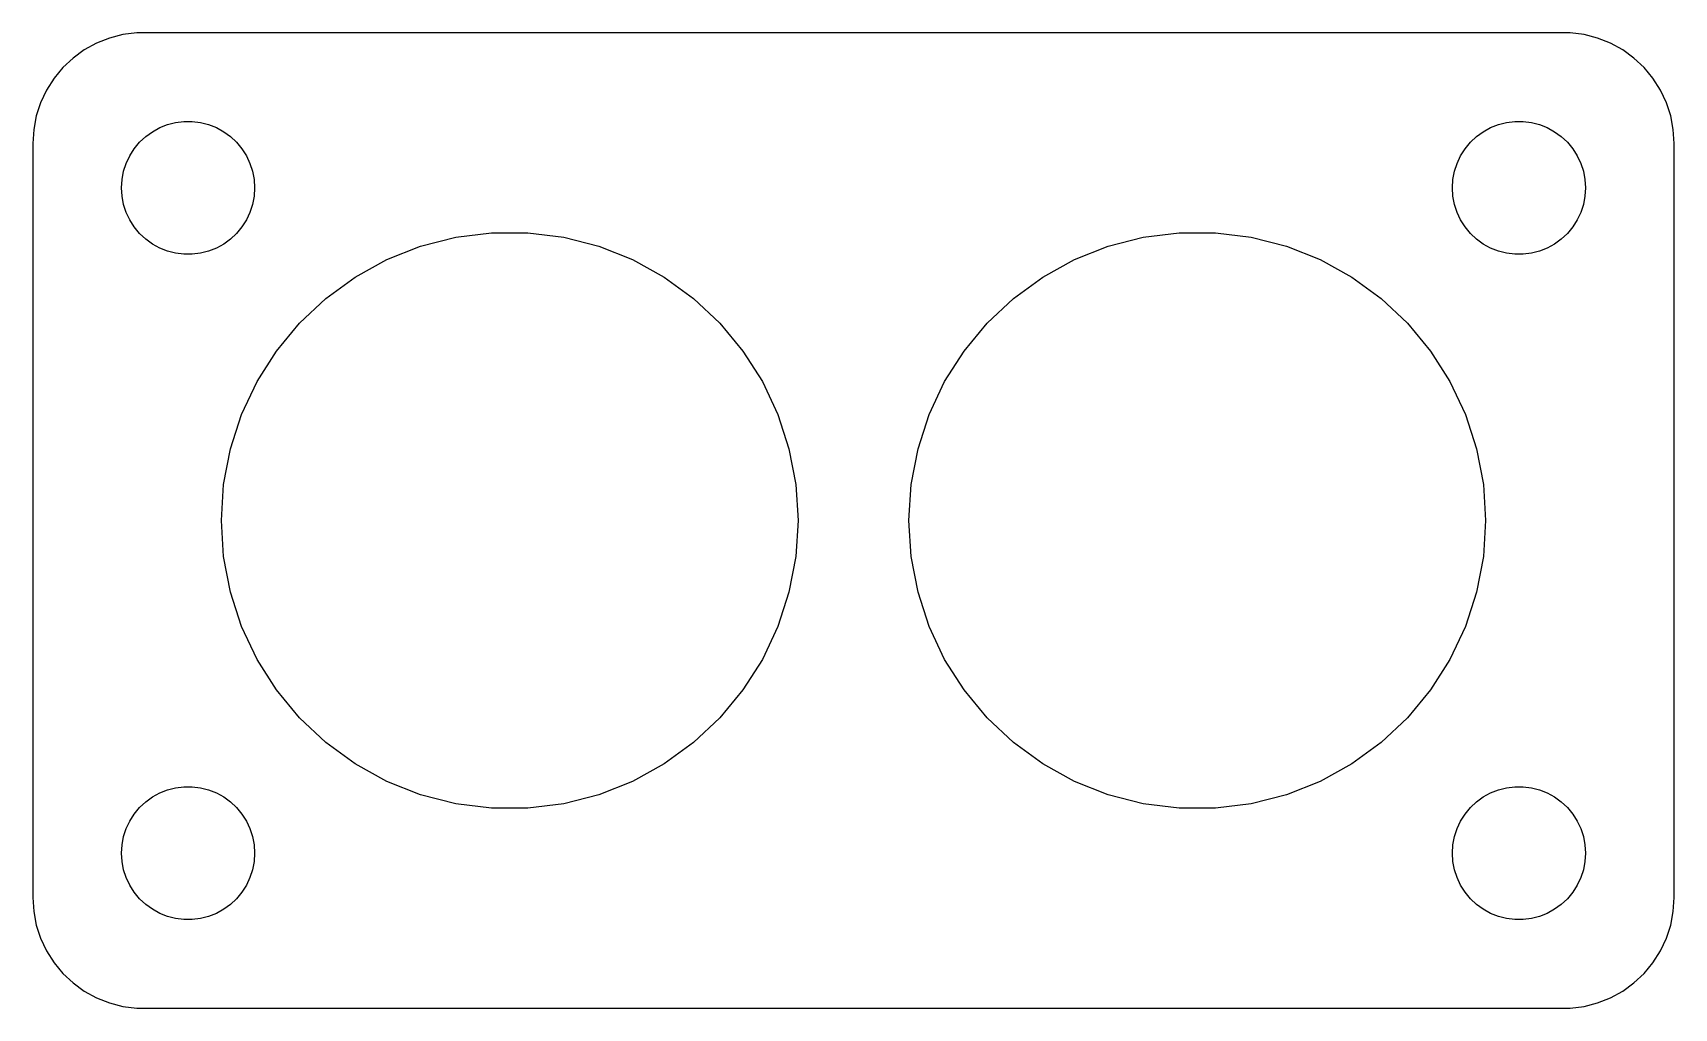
# Model space of a CAD drawing. Header units: metres. Extents: x -37 to 37, y 32 to 76.
import ezdxf

# ---------------------------------------------------------------- set-up
doc = ezdxf.new("R2010")
doc.units = ezdxf.units.M

msp = doc.modelspace()

# ---------------------------------------------------------------- linework, layer by layer
for p, q in [((-34.1289, 75.5241), (-34.6791, 75.2216)), ((-33.5451, 75.7553), (-34.1289, 75.5241)), ((-32.9369, 75.9114), (-33.5451, 75.7553)), ((-32.3139, 75.9901), (-32.9369, 75.9114)), ((32.3139, 75.9901), (-32.3139, 75.9901)), ((32.9369, 75.9114), (32.3139, 75.9901)), ((33.5451, 75.7553), (32.9369, 75.9114)), ((34.1289, 75.5241), (33.5451, 75.7553)), ((34.6791, 75.2216), (34.1289, 75.5241)), ((-35.1871, 74.8526), (-35.6448, 74.4227)), ((-34.6791, 75.2216), (-35.1871, 74.8526)), ((35.1871, 74.8526), (34.6791, 75.2216)), ((35.6448, 74.4227), (35.1871, 74.8526)), ((-35.6448, 74.4227), (-36.0451, 73.9389)), ((36.0451, 73.9389), (35.6448, 74.4227)), ((-36.3815, 73.4088), (-36.6489, 72.8406)), ((-36.0451, 73.9389), (-36.3815, 73.4088)), ((36.3815, 73.4088), (36.0451, 73.9389)), ((36.6489, 72.8406), (36.3815, 73.4088)), ((-36.6489, 72.8406), (-36.8429, 72.2434)), ((36.8429, 72.2434), (36.6489, 72.8406)), ((-36.8429, 72.2434), (-36.9606, 71.6267)), ((-31.2773, 71.7145), (-30.927, 71.8532)), ((-30.927, 71.8532), (-30.5621, 71.9469)), ((-30.5621, 71.9469), (-30.1884, 71.9941)), ((-30.1884, 71.9941), (-29.8116, 71.9941)), ((-29.8116, 71.9941), (-29.4379, 71.9469)), ((-29.4379, 71.9469), (-29.0729, 71.8532)), ((-29.0729, 71.8532), (-28.7227, 71.7145)), ((28.7227, 71.7145), (29.0729, 71.8532)), ((29.0729, 71.8532), (29.4379, 71.9469)), ((29.4379, 71.9469), (29.8116, 71.9941)), ((29.8116, 71.9941), (30.1884, 71.9941)), ((30.1884, 71.9941), (30.5621, 71.9469)), ((30.5621, 71.9469), (30.927, 71.8532)), ((30.927, 71.8532), (31.2773, 71.7145)), ((36.9606, 71.6267), (36.8429, 72.2434)), ((-36.9606, 71.6267), (-37, 71)), ((-32.427, 70.7634), (-32.1869, 71.0536)), ((-32.1869, 71.0536), (-31.9123, 71.3115)), ((-31.9123, 71.3115), (-31.6075, 71.533)), ((-31.6075, 71.533), (-31.2773, 71.7145)), ((-28.7227, 71.7145), (-28.3925, 71.533)), ((-28.3925, 71.533), (-28.0877, 71.3115)), ((-28.0877, 71.3115), (-27.8131, 71.0536)), ((-27.8131, 71.0536), (-27.5729, 70.7634)), ((27.5729, 70.7634), (27.8131, 71.0536)), ((27.8131, 71.0536), (28.0877, 71.3115)), ((28.0877, 71.3115), (28.3925, 71.533)), ((28.3925, 71.533), (28.7227, 71.7145)), ((31.2773, 71.7145), (31.6075, 71.533)), ((31.6075, 71.533), (31.9123, 71.3115)), ((31.9123, 71.3115), (32.1869, 71.0536)), ((32.1869, 71.0536), (32.427, 70.7634)), ((37, 71), (36.9606, 71.6267)), ((-37, 71), (-37, 37)), ((-32.7893, 70.1044), (-32.6289, 70.4453)), ((-32.6289, 70.4453), (-32.427, 70.7634)), ((-27.5729, 70.7634), (-27.3711, 70.4453)), ((-27.3711, 70.4453), (-27.2107, 70.1044)), ((27.2107, 70.1044), (27.3711, 70.4453)), ((27.3711, 70.4453), (27.5729, 70.7634)), ((32.427, 70.7634), (32.6289, 70.4453)), ((32.6289, 70.4453), (32.7893, 70.1044)), ((37, 37), (37, 71)), ((-32.9763, 69.376), (-32.9057, 69.7461)), ((-32.9057, 69.7461), (-32.7893, 70.1044)), ((-27.2107, 70.1044), (-27.0942, 69.7461)), ((-27.0942, 69.7461), (-27.0237, 69.376)), ((27.0237, 69.376), (27.0942, 69.7461)), ((27.0942, 69.7461), (27.2107, 70.1044)), ((32.7893, 70.1044), (32.9057, 69.7461)), ((32.9057, 69.7461), (32.9763, 69.376)), ((-33, 69), (-32.9763, 69.376)), ((-32.9763, 68.624), (-33, 69)), ((-27.0237, 69.376), (-27, 69)), ((-27, 69), (-27.0237, 68.624)), ((27, 69), (27.0237, 69.376)), ((27.0237, 68.624), (27, 69)), ((32.9763, 69.376), (33, 69)), ((33, 69), (32.9763, 68.624)), ((-32.9057, 68.2539), (-32.9763, 68.624)), ((-32.7893, 67.8956), (-32.9057, 68.2539)), ((-27.0942, 68.2539), (-27.2107, 67.8956)), ((-27.0237, 68.624), (-27.0942, 68.2539)), ((27.0942, 68.2539), (27.0237, 68.624)), ((27.2107, 67.8956), (27.0942, 68.2539)), ((32.9057, 68.2539), (32.7893, 67.8956)), ((32.9763, 68.624), (32.9057, 68.2539)), ((-32.6289, 67.5547), (-32.7893, 67.8956)), ((-32.427, 67.2366), (-32.6289, 67.5547)), ((-27.3711, 67.5547), (-27.5729, 67.2366)), ((-27.2107, 67.8956), (-27.3711, 67.5547)), ((27.3711, 67.5547), (27.2107, 67.8956)), ((27.5729, 67.2366), (27.3711, 67.5547)), ((32.6289, 67.5547), (32.427, 67.2366)), ((32.7893, 67.8956), (32.6289, 67.5547)), ((-32.1869, 66.9464), (-32.427, 67.2366)), ((-31.9123, 66.6884), (-32.1869, 66.9464)), ((-31.6075, 66.467), (-31.9123, 66.6884)), ((-28.0877, 66.6884), (-28.3925, 66.467)), ((-27.8131, 66.9464), (-28.0877, 66.6884)), ((-27.5729, 67.2366), (-27.8131, 66.9464)), ((-19.5172, 66.3637), (-17.9359, 66.7697)), ((-17.9359, 66.7697), (-16.3163, 66.9743)), ((-16.3163, 66.9743), (-14.6837, 66.9743)), ((-14.6837, 66.9743), (-13.064, 66.7697)), ((-13.064, 66.7697), (-11.4828, 66.3637)), ((11.4828, 66.3637), (13.064, 66.7697)), ((13.064, 66.7697), (14.6837, 66.9743)), ((14.6837, 66.9743), (16.3163, 66.9743)), ((16.3163, 66.9743), (17.9359, 66.7697)), ((17.9359, 66.7697), (19.5172, 66.3637)), ((27.8131, 66.9464), (27.5729, 67.2366)), ((28.0877, 66.6884), (27.8131, 66.9464)), ((28.3925, 66.467), (28.0877, 66.6884)), ((31.9123, 66.6884), (31.6075, 66.467)), ((32.1869, 66.9464), (31.9123, 66.6884)), ((32.427, 67.2366), (32.1869, 66.9464)), ((-31.2773, 66.2855), (-31.6075, 66.467)), ((-30.927, 66.1468), (-31.2773, 66.2855)), ((-30.5621, 66.0531), (-30.927, 66.1468)), ((-30.1884, 66.0059), (-30.5621, 66.0531)), ((-29.8116, 66.0059), (-30.1884, 66.0059)), ((-29.4379, 66.0531), (-29.8116, 66.0059)), ((-29.0729, 66.1468), (-29.4379, 66.0531)), ((-28.7227, 66.2855), (-29.0729, 66.1468)), ((-28.3925, 66.467), (-28.7227, 66.2855)), ((-21.0351, 65.7627), (-19.5172, 66.3637)), ((-11.4828, 66.3637), (-9.96486, 65.7627)), ((9.96486, 65.7627), (11.4828, 66.3637)), ((19.5172, 66.3637), (21.0351, 65.7627)), ((28.7227, 66.2855), (28.3925, 66.467)), ((29.0729, 66.1468), (28.7227, 66.2855)), ((29.4379, 66.0531), (29.0729, 66.1468)), ((29.8116, 66.0059), (29.4379, 66.0531)), ((30.1884, 66.0059), (29.8116, 66.0059)), ((30.5621, 66.0531), (30.1884, 66.0059)), ((30.927, 66.1468), (30.5621, 66.0531)), ((31.2773, 66.2855), (30.927, 66.1468)), ((31.6075, 66.467), (31.2773, 66.2855)), ((-22.4657, 64.9763), (-21.0351, 65.7627)), ((-9.96486, 65.7627), (-8.53424, 64.9763)), ((8.53424, 64.9763), (9.96486, 65.7627)), ((21.0351, 65.7627), (22.4657, 64.9763)), ((-23.7865, 64.0167), (-22.4657, 64.9763)), ((-8.53424, 64.9763), (-7.21349, 64.0167)), ((7.21349, 64.0167), (8.53424, 64.9763)), ((22.4657, 64.9763), (23.7865, 64.0167)), ((-24.9766, 62.8991), (-23.7865, 64.0167)), ((-7.21349, 64.0167), (-6.02341, 62.8991)), ((6.02341, 62.8991), (7.21349, 64.0167)), ((23.7865, 64.0167), (24.9766, 62.8991)), ((-26.0172, 61.6412), (-24.9766, 62.8991)), ((-6.02341, 62.8991), (-4.98277, 61.6412)), ((4.98277, 61.6412), (6.02341, 62.8991)), ((24.9766, 62.8991), (26.0172, 61.6412)), ((-26.892, 60.2628), (-26.0172, 61.6412)), ((-4.98277, 61.6412), (-4.108, 60.2628)), ((4.108, 60.2628), (4.98277, 61.6412)), ((26.0172, 61.6412), (26.892, 60.2628)), ((-27.5871, 58.7856), (-26.892, 60.2628)), ((-4.108, 60.2628), (-3.4129, 58.7856)), ((3.4129, 58.7856), (4.108, 60.2628)), ((26.892, 60.2628), (27.5871, 58.7856)), ((-28.0916, 57.233), (-27.5871, 58.7856)), ((-3.4129, 58.7856), (-2.90842, 57.233)), ((2.90842, 57.233), (3.4129, 58.7856)), ((27.5871, 58.7856), (28.0916, 57.233)), ((-28.3975, 55.6293), (-28.0916, 57.233)), ((-2.90842, 57.233), (-2.60251, 55.6293)), ((2.60251, 55.6293), (2.90842, 57.233)), ((28.0916, 57.233), (28.3975, 55.6293)), ((-28.5, 54), (-28.3975, 55.6293)), ((-2.60251, 55.6293), (-2.5, 54)), ((2.5, 54), (2.60251, 55.6293)), ((28.3975, 55.6293), (28.5, 54)), ((-28.3975, 52.3707), (-28.5, 54)), ((-2.5, 54), (-2.60251, 52.3707)), ((2.60251, 52.3707), (2.5, 54)), ((28.5, 54), (28.3975, 52.3707)), ((-28.0916, 50.767), (-28.3975, 52.3707)), ((-2.60251, 52.3707), (-2.90842, 50.767)), ((2.90842, 50.767), (2.60251, 52.3707)), ((28.3975, 52.3707), (28.0916, 50.767)), ((-27.5871, 49.2144), (-28.0916, 50.767)), ((-2.90842, 50.767), (-3.4129, 49.2144)), ((3.4129, 49.2144), (2.90842, 50.767)), ((28.0916, 50.767), (27.5871, 49.2144)), ((-26.892, 47.7372), (-27.5871, 49.2144)), ((-3.4129, 49.2144), (-4.108, 47.7372)), ((4.108, 47.7372), (3.4129, 49.2144)), ((27.5871, 49.2144), (26.892, 47.7372)), ((-26.0172, 46.3588), (-26.892, 47.7372)), ((-4.108, 47.7372), (-4.98277, 46.3588)), ((4.98277, 46.3588), (4.108, 47.7372)), ((26.892, 47.7372), (26.0172, 46.3588)), ((-24.9766, 45.1009), (-26.0172, 46.3588)), ((-4.98277, 46.3588), (-6.02341, 45.1009)), ((6.02341, 45.1009), (4.98277, 46.3588)), ((26.0172, 46.3588), (24.9766, 45.1009)), ((-23.7865, 43.9833), (-24.9766, 45.1009)), ((-6.02341, 45.1009), (-7.21349, 43.9833)), ((7.21349, 43.9833), (6.02341, 45.1009)), ((24.9766, 45.1009), (23.7865, 43.9833)), ((-22.4657, 43.0237), (-23.7865, 43.9833)), ((-7.21349, 43.9833), (-8.53424, 43.0237)), ((8.53424, 43.0237), (7.21349, 43.9833)), ((23.7865, 43.9833), (22.4657, 43.0237)), ((-21.0351, 42.2373), (-22.4657, 43.0237)), ((-8.53424, 43.0237), (-9.96486, 42.2373)), ((9.96486, 42.2373), (8.53424, 43.0237)), ((22.4657, 43.0237), (21.0351, 42.2373)), ((-19.5172, 41.6363), (-21.0351, 42.2373)), ((-9.96486, 42.2373), (-11.4828, 41.6363)), ((11.4828, 41.6363), (9.96486, 42.2373)), ((21.0351, 42.2373), (19.5172, 41.6363)), ((-31.9123, 41.3116), (-31.6075, 41.533)), ((-31.6075, 41.533), (-31.2773, 41.7145)), ((-31.2773, 41.7145), (-30.927, 41.8532)), ((-30.927, 41.8532), (-30.5621, 41.9469)), ((-30.5621, 41.9469), (-30.1884, 41.9941)), ((-30.1884, 41.9941), (-29.8116, 41.9941)), ((-29.8116, 41.9941), (-29.4379, 41.9469)), ((-29.4379, 41.9469), (-29.0729, 41.8532)), ((-29.0729, 41.8532), (-28.7227, 41.7145)), ((-28.7227, 41.7145), (-28.3925, 41.533)), ((-28.3925, 41.533), (-28.0877, 41.3116)), ((-17.9359, 41.2303), (-19.5172, 41.6363)), ((-11.4828, 41.6363), (-13.064, 41.2303)), ((13.064, 41.2303), (11.4828, 41.6363)), ((19.5172, 41.6363), (17.9359, 41.2303)), ((28.0877, 41.3116), (28.3925, 41.533)), ((28.3925, 41.533), (28.7227, 41.7145)), ((28.7227, 41.7145), (29.0729, 41.8532)), ((29.0729, 41.8532), (29.4379, 41.9469)), ((29.4379, 41.9469), (29.8116, 41.9941)), ((29.8116, 41.9941), (30.1884, 41.9941)), ((30.1884, 41.9941), (30.5621, 41.9469)), ((30.5621, 41.9469), (30.927, 41.8532)), ((30.927, 41.8532), (31.2773, 41.7145)), ((31.2773, 41.7145), (31.6075, 41.533)), ((31.6075, 41.533), (31.9123, 41.3116)), ((-32.6289, 40.4453), (-32.427, 40.7634)), ((-32.427, 40.7634), (-32.1869, 41.0536)), ((-32.1869, 41.0536), (-31.9123, 41.3116)), ((-28.0877, 41.3116), (-27.8131, 41.0536)), ((-27.8131, 41.0536), (-27.5729, 40.7634)), ((-27.5729, 40.7634), (-27.3711, 40.4453)), ((-16.3163, 41.0257), (-17.9359, 41.2303)), ((-14.6837, 41.0257), (-16.3163, 41.0257)), ((-13.064, 41.2303), (-14.6837, 41.0257)), ((14.6837, 41.0257), (13.064, 41.2303)), ((16.3163, 41.0257), (14.6837, 41.0257)), ((17.9359, 41.2303), (16.3163, 41.0257)), ((27.3711, 40.4453), (27.5729, 40.7634)), ((27.5729, 40.7634), (27.8131, 41.0536)), ((27.8131, 41.0536), (28.0877, 41.3116)), ((31.9123, 41.3116), (32.1869, 41.0536)), ((32.1869, 41.0536), (32.427, 40.7634)), ((32.427, 40.7634), (32.6289, 40.4453)), ((-32.9057, 39.7461), (-32.7893, 40.1044)), ((-32.7893, 40.1044), (-32.6289, 40.4453)), ((-27.3711, 40.4453), (-27.2107, 40.1044)), ((-27.2107, 40.1044), (-27.0942, 39.7461)), ((27.0942, 39.7461), (27.2107, 40.1044)), ((27.2107, 40.1044), (27.3711, 40.4453)), ((32.6289, 40.4453), (32.7893, 40.1044)), ((32.7893, 40.1044), (32.9057, 39.7461)), ((-33, 39), (-32.9763, 39.376)), ((-32.9763, 39.376), (-32.9057, 39.7461)), ((-27.0942, 39.7461), (-27.0237, 39.376)), ((-27.0237, 39.376), (-27, 39)), ((27, 39), (27.0237, 39.376)), ((27.0237, 39.376), (27.0942, 39.7461)), ((32.9057, 39.7461), (32.9763, 39.376)), ((32.9763, 39.376), (33, 39)), ((-32.9763, 38.624), (-33, 39)), ((-32.9057, 38.2539), (-32.9763, 38.624)), ((-27.0237, 38.624), (-27.0942, 38.2539)), ((-27, 39), (-27.0237, 38.624)), ((27.0237, 38.624), (27, 39)), ((27.0942, 38.2539), (27.0237, 38.624)), ((32.9763, 38.624), (32.9057, 38.2539)), ((33, 39), (32.9763, 38.624)), ((-32.7893, 37.8956), (-32.9057, 38.2539)), ((-32.6289, 37.5547), (-32.7893, 37.8956)), ((-27.2107, 37.8956), (-27.3711, 37.5547)), ((-27.0942, 38.2539), (-27.2107, 37.8956)), ((27.2107, 37.8956), (27.0942, 38.2539)), ((27.3711, 37.5547), (27.2107, 37.8956)), ((32.7893, 37.8956), (32.6289, 37.5547)), ((32.9057, 38.2539), (32.7893, 37.8956)), ((-37, 37), (-36.9606, 36.3733)), ((-32.427, 37.2366), (-32.6289, 37.5547)), ((-32.1869, 36.9464), (-32.427, 37.2366)), ((-27.5729, 37.2366), (-27.8131, 36.9464)), ((-27.3711, 37.5547), (-27.5729, 37.2366)), ((27.5729, 37.2366), (27.3711, 37.5547)), ((27.8131, 36.9464), (27.5729, 37.2366)), ((32.427, 37.2366), (32.1869, 36.9464)), ((32.6289, 37.5547), (32.427, 37.2366)), ((36.9606, 36.3733), (37, 37)), ((-36.9606, 36.3733), (-36.8429, 35.7566)), ((-31.9123, 36.6885), (-32.1869, 36.9464)), ((-31.6075, 36.467), (-31.9123, 36.6885)), ((-31.2773, 36.2855), (-31.6075, 36.467)), ((-30.927, 36.1468), (-31.2773, 36.2855)), ((-28.7227, 36.2855), (-29.0729, 36.1468)), ((-28.3925, 36.467), (-28.7227, 36.2855)), ((-28.0877, 36.6885), (-28.3925, 36.467)), ((-27.8131, 36.9464), (-28.0877, 36.6885)), ((28.0877, 36.6885), (27.8131, 36.9464)), ((28.3925, 36.467), (28.0877, 36.6885)), ((28.7227, 36.2855), (28.3925, 36.467)), ((29.0729, 36.1468), (28.7227, 36.2855)), ((31.2773, 36.2855), (30.927, 36.1468)), ((31.6075, 36.467), (31.2773, 36.2855)), ((31.9123, 36.6885), (31.6075, 36.467)), ((32.1869, 36.9464), (31.9123, 36.6885)), ((36.8429, 35.7566), (36.9606, 36.3733)), ((-36.8429, 35.7566), (-36.6489, 35.1594)), ((-30.5621, 36.0531), (-30.927, 36.1468)), ((-30.1884, 36.0059), (-30.5621, 36.0531)), ((-29.8116, 36.0059), (-30.1884, 36.0059)), ((-29.4379, 36.0531), (-29.8116, 36.0059)), ((-29.0729, 36.1468), (-29.4379, 36.0531)), ((29.4379, 36.0531), (29.0729, 36.1468)), ((29.8116, 36.0059), (29.4379, 36.0531)), ((30.1884, 36.0059), (29.8116, 36.0059)), ((30.5621, 36.0531), (30.1884, 36.0059)), ((30.927, 36.1468), (30.5621, 36.0531)), ((36.6489, 35.1594), (36.8429, 35.7566)), ((-36.6489, 35.1594), (-36.3815, 34.5912)), ((36.3815, 34.5912), (36.6489, 35.1594)), ((-36.3815, 34.5912), (-36.0451, 34.0611)), ((-36.0451, 34.0611), (-35.6448, 33.5773)), ((35.6448, 33.5773), (36.0451, 34.0611)), ((36.0451, 34.0611), (36.3815, 34.5912)), ((-35.6448, 33.5773), (-35.1871, 33.1474)), ((35.1871, 33.1474), (35.6448, 33.5773)), ((-35.1871, 33.1474), (-34.6791, 32.7784)), ((-34.6791, 32.7784), (-34.1289, 32.4759)), ((34.1289, 32.4759), (34.6791, 32.7784)), ((34.6791, 32.7784), (35.1871, 33.1474)), ((-34.1289, 32.4759), (-33.5451, 32.2447)), ((-33.5451, 32.2447), (-32.9369, 32.0886)), ((-32.9369, 32.0886), (-32.3139, 32.0099)), ((-32.3139, 32.0099), (32.3139, 32.0099)), ((32.3139, 32.0099), (32.9369, 32.0886)), ((32.9369, 32.0886), (33.5451, 32.2447)), ((33.5451, 32.2447), (34.1289, 32.4759))]:
    msp.add_line(p, q)

doc.saveas('drawing.dxf')
